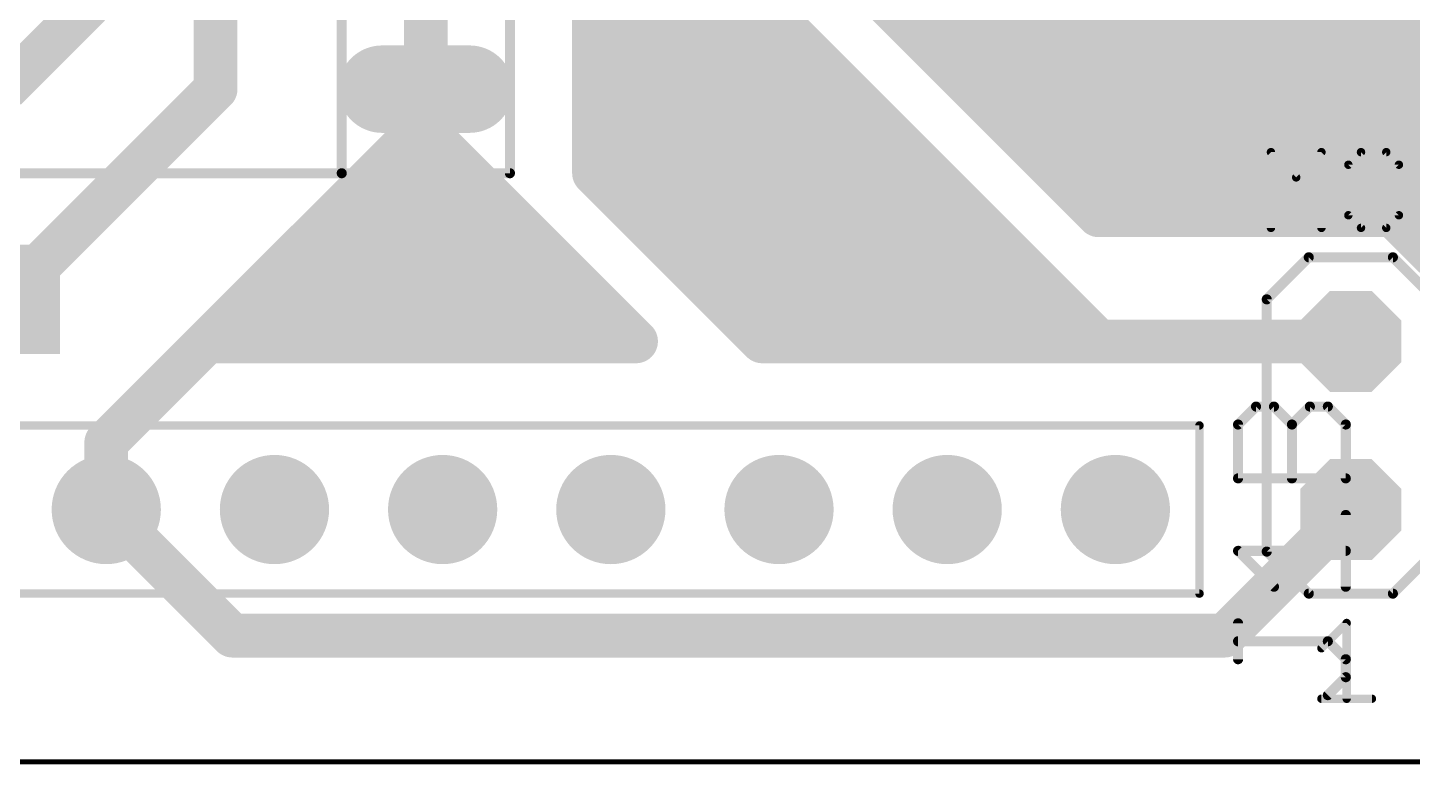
# Model space of a CAD drawing. Extents: x 0 to 64.6, y 0 to 55.9.
# Drawn here: x 32.09 to 53, y -0.04 to 11.09 of the extents above; entities that cross this region are included whole.
import ezdxf

# ---------------------------------------------------------------- set-up
doc = ezdxf.new("R2010")
doc.units = 0
for name, color, linetype in [('16', 132, 'CONTINUOUS'), ('17', 110, 'CONTINUOUS'), ('18', 110, 'CONTINUOUS'), ('21', 253, 'CONTINUOUS'), ('25', 253, 'CONTINUOUS'), ('51', 253, 'CONTINUOUS')]:
    doc.layers.add(name, color=color, linetype=linetype)

# ---------------------------------------------------------------- blocks, each defined once
blk = doc.blocks.new('RECT')
blk.add_solid([(-0.5, -0.5), (0.5, -0.5), (-0.5, 0.5), (0.5, 0.5)])
blk = doc.blocks.new('OCTAGONP')
at = {"const_width": 0.5}
blk.add_lwpolyline([(-0.25, -0.1036), (-0.25, 0.1036), (-0.1036, 0.25), (0.1036, 0.25), (0.25, 0.1036), (0.25, -0.1036), (0.1036, -0.25), (-0.1036, -0.25), (-0.25, -0.1036), (-0.25, 0.1036)], dxfattribs=at)
blk = doc.blocks.new('LONGP100')
at = {"const_width": 1}
blk.add_lwpolyline([(-0.5, 0), (0.5, 0)], dxfattribs=at)
at = {"const_width": 0.5}
for points in [[(-0.5, 0.25, 1), (-0.5, -0.25)], [(0.5, -0.25, 1), (0.5, 0.25)]]:
    blk.add_lwpolyline(points, format="xyb", dxfattribs=at)
blk = doc.blocks.new('SQUAREV')
blk.add_solid([(-0.5, -0.5), (0.5, -0.5), (-0.5, 0.5), (0.5, 0.5)])
blk = doc.blocks.new('ROUNDV')
at = {"const_width": 0.5}
blk.add_lwpolyline([(0, -0.25, 1), (0, 0.25, 1), (0, -0.25)], format="xyb", dxfattribs=at)

msp = doc.modelspace()

# ---------------------------------------------------------------- linework, layer by layer
at = {"layer": '16'}
for points, const_width in [([(34.925, 10.16), (34.925, 23.495)], 0.6604), ([(48.26, 8.89), (40.64, 16.51)], 0.6604), ([(41.275, 16.51), (48.26, 9.525)], 0.6604), ([(48.26, 10.16), (41.91, 16.51)], 0.6604), ([(42.545, 16.51), (48.26, 10.795)], 0.6604), ([(52.07, 8.255), (43.815, 16.51)], 0.6604), ([(48.26, 8.255), (40.64, 15.875)], 0.6604), ([(40.64, 13.97), (40.64, 8.89)], 0.6604), ([(41.275, 13.335), (47.625, 6.985)], 0.6604), ([(38.1, 10.16), (38.1, 12.7)], 0.6604), ([(41.275, 12.7), (41.275, 8.89)], 0.6604), ([(46.355, 7.62), (41.91, 12.065)], 0.6604), ([(31.75, 10.16), (33.02, 11.43)], 0.6604), ([(41.91, 11.43), (41.91, 8.89)], 0.6604), ([(41.91, 11.43), (42.545, 10.795)], 0.6604), ([(48.26, 10.795), (48.26, 11.43)], 0.6604), ([(45.085, 8.255), (42.545, 10.795)], 0.6604), ([(42.545, 10.795), (42.545, 10.16)], 0.6604), ([(31.75, 6.985), (34.925, 10.16)], 0.6604), ([(38.1, 9.652), (38.1, 10.16)], 0.6604), ([(42.545, 10.16), (42.545, 8.89)], 0.6604), ([(43.815, 8.89), (42.545, 10.16)], 0.6604), ([(48.26, 9.525), (48.26, 10.16)], 0.6604), ([(33.274, 4.826), (38.1, 9.652)], 0.6604), ([(41.275, 6.35), (38.1, 9.525)], 0.6604), ([(44.45, 8.255), (43.18, 9.525)], 0.6604), ([(43.18, 9.525), (43.18, 8.89)], 0.6604), ([(35.56, 6.35), (38.1, 8.89)], 0.6604), ([(38.1, 8.89), (40.64, 6.35)], 0.6604), ([(40.64, 8.89), (43.18, 6.35)], 0.6604), ([(41.275, 8.89), (43.18, 6.985)], 0.6604), ([(41.91, 8.89), (43.18, 7.62)], 0.6604), ([(42.545, 8.89), (43.18, 8.255)], 0.6604), ([(43.18, 8.89), (43.815, 8.255)], 0.6604), ([(43.815, 8.255), (43.815, 8.89)], 0.6604), ([(48.26, 8.255), (48.26, 8.89)], 0.6604), ([(38.1, 8.255), (36.195, 6.35)], 0.6604), ([(40.005, 6.35), (38.1, 8.255)], 0.6604), ([(43.18, 8.255), (43.815, 8.255)], 0.6604), ([(43.815, 8.255), (44.45, 8.255)], 0.6604), ([(45.085, 8.255), (44.45, 8.255)], 0.6604), ([(45.72, 7.62), (45.085, 8.255)], 0.6604), ([(48.26, 8.255), (52.07, 8.255)], 0.6604), ([(52.705, 8.255), (52.07, 8.255)], 0.6604), ([(53.34, 7.62), (52.705, 8.255)], 0.6604), ([(52.705, 8.255), (53.975, 8.255)], 0.6604), ([(36.83, 6.35), (38.1, 7.62)], 0.6604), ([(38.1, 7.62), (39.37, 6.35)], 0.6604), ([(43.18, 7.62), (45.72, 7.62)], 0.6604), ([(46.355, 7.62), (45.72, 7.62)], 0.6604), ([(46.99, 6.985), (46.355, 7.62)], 0.6604), ([(38.1, 6.985), (37.465, 6.35)], 0.6604), ([(38.735, 6.35), (38.1, 6.985)], 0.6604), ([(43.18, 6.985), (46.99, 6.985)], 0.6604), ([(47.625, 6.985), (46.99, 6.985)], 0.6604), ([(47.625, 6.985), (48.26, 6.35)], 0.6604), ([(34.925, 6.35), (35.56, 6.35)], 0.6604), ([(36.195, 6.35), (35.56, 6.35)], 0.6604), ([(36.195, 6.35), (36.83, 6.35)], 0.6604), ([(37.465, 6.35), (36.83, 6.35)], 0.6604), ([(38.735, 6.35), (37.465, 6.35)], 0.6604), ([(39.37, 6.35), (38.735, 6.35)], 0.6604), ([(40.005, 6.35), (39.37, 6.35)], 0.6604), ([(40.64, 6.35), (40.005, 6.35)], 0.6604), ([(41.275, 6.35), (40.64, 6.35)], 0.6604), ([(43.18, 6.35), (48.26, 6.35)], 0.6604), ([(52.07, 6.35), (48.26, 6.35)], 0.6604), ([(33.274, 3.81), (33.274, 4.826)], 0.6604), ([(33.274, 3.81), (35.179, 1.905)], 0.6604), ([(50.165, 1.905), (52.07, 3.81)], 0.6604), ([(50.165, 1.905), (35.179, 1.905)], 0.6604), ([(0, 0), (62.23, 0)], 0.0762)]:
    msp.add_lwpolyline(points, dxfattribs=dict(at, const_width=const_width))
at = {"layer": '16', "const_width": 0.3302}
for points in [[(42.7101, 10.795, 1), (42.3799, 10.795)], [(42.6617, 10.9117, 1), (42.4283, 10.6783)], [(42.4283, 10.6783, 1), (42.6617, 10.9117)], [(48.0949, 10.795, 1), (48.4251, 10.795)], [(48.1433, 10.6783, 1), (48.3767, 10.9117)], [(35.0417, 10.0433, 1), (34.8083, 10.2767)], [(38.2651, 10.16, 1), (37.9349, 10.16)], [(42.7101, 10.16, 1), (42.3799, 10.16)], [(42.6617, 10.2767, 1), (42.4283, 10.0433)], [(48.4251, 10.16, 1), (48.0949, 10.16)], [(34.7599, 10.16, 1), (35.0901, 10.16)], [(37.9349, 10.16, 1), (38.2651, 10.16)], [(42.3799, 10.16, 1), (42.7101, 10.16)], [(48.1433, 10.0433, 1), (48.3767, 10.2767)], [(38.2167, 9.6417, 1), (37.9833, 9.4083)], [(38.2167, 9.5353, 1), (37.9833, 9.7687)], [(43.3451, 9.525, 1), (43.0149, 9.525)], [(43.2967, 9.6417, 1), (43.0633, 9.4083)], [(37.9349, 9.652, 1), (38.2651, 9.652)], [(48.0949, 9.525, 1), (48.4251, 9.525)], [(48.1433, 9.4083, 1), (48.3767, 9.6417)], [(38.2167, 9.0067, 1), (37.9833, 8.7733)], [(38.2167, 8.7733, 1), (37.9833, 9.0067)], [(40.7567, 9.0067, 1), (40.5233, 8.7733)], [(41.3917, 9.0067, 1), (41.1583, 8.7733)], [(42.0267, 9.0067, 1), (41.7933, 8.7733)], [(42.6617, 9.0067, 1), (42.4283, 8.7733)], [(43.2967, 9.0067, 1), (43.0633, 8.7733)], [(43.9801, 8.89, 1), (43.6499, 8.89)], [(48.4251, 8.89, 1), (48.0949, 8.89)], [(40.4749, 8.89, 1), (40.8051, 8.89)], [(41.1099, 8.89, 1), (41.4401, 8.89)], [(41.7449, 8.89, 1), (42.0751, 8.89)], [(42.3799, 8.89, 1), (42.7101, 8.89)], [(43.0149, 8.89, 1), (43.3451, 8.89)], [(43.6983, 8.7733, 1), (43.9317, 9.0067)], [(48.1433, 8.7733, 1), (48.3767, 9.0067)], [(38.2167, 8.3717, 1), (37.9833, 8.1383)], [(38.2167, 8.1383, 1), (37.9833, 8.3717)], [(43.18, 8.4201, 1), (43.18, 8.0899)], [(43.815, 8.4201, 1), (43.815, 8.0899)], [(43.815, 8.0899, 1), (43.815, 8.4201)], [(44.45, 8.4201, 1), (44.45, 8.0899)], [(44.45, 8.0899, 1), (44.45, 8.4201)], [(45.2017, 8.3717, 1), (44.9683, 8.1383)], [(45.085, 8.0899, 1), (45.085, 8.4201)], [(48.26, 8.4201, 1), (48.26, 8.0899)], [(52.07, 8.4201, 1), (52.07, 8.0899)], [(52.07, 8.0899, 1), (52.07, 8.4201)], [(52.705, 8.4201, 1), (52.705, 8.0899)], [(52.8217, 8.3717, 1), (52.5883, 8.1383)], [(52.705, 8.0899, 1), (52.705, 8.4201)], [(43.0633, 8.1383, 1), (43.2967, 8.3717)], [(43.6499, 8.255, 1), (43.9801, 8.255)], [(43.6983, 8.1383, 1), (43.9317, 8.3717)], [(44.3333, 8.1383, 1), (44.5667, 8.3717)], [(44.9683, 8.1383, 1), (45.2017, 8.3717)], [(48.0949, 8.255, 1), (48.4251, 8.255)], [(48.1433, 8.1383, 1), (48.3767, 8.3717)], [(51.9533, 8.1383, 1), (52.1867, 8.3717)], [(38.2167, 7.7367, 1), (37.9833, 7.5033)], [(38.2167, 7.5033, 1), (37.9833, 7.7367)], [(43.18, 7.7851, 1), (43.18, 7.4549)], [(45.72, 7.7851, 1), (45.72, 7.4549)], [(45.72, 7.4549, 1), (45.72, 7.7851)], [(46.4717, 7.7367, 1), (46.2383, 7.5033)], [(46.355, 7.4549, 1), (46.355, 7.7851)], [(43.0633, 7.5033, 1), (43.2967, 7.7367)], [(45.6033, 7.5033, 1), (45.8367, 7.7367)], [(46.2383, 7.5033, 1), (46.4717, 7.7367)], [(38.2167, 7.1017, 1), (37.9833, 6.8683)], [(38.2167, 6.8683, 1), (37.9833, 7.1017)], [(43.18, 7.1501, 1), (43.18, 6.8199)], [(43.0633, 6.8683, 1), (43.2967, 7.1017)], [(46.99, 7.1501, 1), (46.99, 6.8199)], [(46.8733, 6.8683, 1), (47.1067, 7.1017)], [(46.99, 6.8199, 1), (46.99, 7.1501)], [(47.7417, 7.1017, 1), (47.5083, 6.8683)], [(47.5083, 6.8683, 1), (47.7417, 7.1017)], [(47.625, 6.8199, 1), (47.625, 7.1501)], [(34.925, 6.5151, 1), (34.925, 6.1849)], [(35.56, 6.5151, 1), (35.56, 6.1849)], [(35.4433, 6.4667, 1), (35.6767, 6.2333)], [(35.56, 6.1849, 1), (35.56, 6.5151)], [(36.195, 6.5151, 1), (36.195, 6.1849)], [(36.0783, 6.4667, 1), (36.3117, 6.2333)], [(36.195, 6.1849, 1), (36.195, 6.5151)], [(36.83, 6.5151, 1), (36.83, 6.1849)], [(36.7133, 6.4667, 1), (36.9467, 6.2333)], [(36.83, 6.1849, 1), (36.83, 6.5151)], [(37.465, 6.5151, 1), (37.465, 6.1849)], [(37.3483, 6.4667, 1), (37.5817, 6.2333)], [(37.465, 6.1849, 1), (37.465, 6.5151)], [(38.735, 6.5151, 1), (38.735, 6.1849)], [(38.6183, 6.2333, 1), (38.8517, 6.4667)], [(38.735, 6.1849, 1), (38.735, 6.5151)], [(39.37, 6.5151, 1), (39.37, 6.1849)], [(39.2533, 6.2333, 1), (39.4867, 6.4667)], [(39.37, 6.1849, 1), (39.37, 6.5151)], [(40.005, 6.5151, 1), (40.005, 6.1849)], [(39.8883, 6.2333, 1), (40.1217, 6.4667)], [(40.005, 6.1849, 1), (40.005, 6.5151)], [(40.64, 6.5151, 1), (40.64, 6.1849)], [(40.5233, 6.2333, 1), (40.7567, 6.4667)], [(40.64, 6.1849, 1), (40.64, 6.5151)], [(41.1583, 6.2333, 1), (41.3917, 6.4667)], [(41.275, 6.1849, 1), (41.275, 6.5151)], [(43.18, 6.5151, 1), (43.18, 6.1849)], [(43.0633, 6.2333, 1), (43.2967, 6.4667)], [(48.26, 6.5151, 1), (48.26, 6.1849)], [(48.1433, 6.2333, 1), (48.3767, 6.4667)], [(48.26, 6.1849, 1), (48.26, 6.5151)], [(52.07, 6.1849, 1), (52.07, 6.5151)], [(33.4391, 4.826, 1), (33.1089, 4.826)], [(33.1573, 4.9427, 1), (33.3907, 4.7093)], [(33.1089, 3.81, 1), (33.4391, 3.81)], [(33.3907, 3.9267, 1), (33.1573, 3.6933)], [(52.1867, 3.6933, 1), (51.9533, 3.9267)], [(35.179, 2.0701, 1), (35.179, 1.7399)], [(35.0623, 1.7883, 1), (35.2957, 2.0217)], [(50.0483, 2.0217, 1), (50.2817, 1.7883)], [(50.165, 1.7399, 1), (50.165, 2.0701)]]:
    msp.add_lwpolyline(points, format="xyb", dxfattribs=at)
at = {"layer": '21'}
for points, const_width in [([(36.83, 26.67), (36.83, 8.89)], 0.1524), ([(39.37, 8.89), (39.37, 26.67)], 0.1524), ([(36.83, 8.89), (31.75, 8.89)], 0.1524), ([(39.37, 8.89), (36.83, 8.89)], 0.1524), ([(51.435, 7.62), (50.8, 6.985)], 0.1524), ([(51.435, 7.62), (52.705, 7.62)], 0.1524), ([(52.705, 7.62), (53.34, 6.985)], 0.1524), ([(50.8, 6.985), (50.8, 3.175)], 0.1524), ([(24.384, 5.08), (49.784, 5.08)], 0.127), ([(49.784, 5.08), (49.784, 2.54)], 0.127), ([(50.8, 3.175), (51.435, 2.54)], 0.1524), ([(53.34, 3.175), (52.705, 2.54)], 0.1524), ([(49.784, 2.54), (24.384, 2.54)], 0.127), ([(52.705, 2.54), (51.435, 2.54)], 0.1524), ([(51.6255, 1.7152), (52.0068, 2.0965)], 0.127), ([(52.0068, 2.0965), (52.0068, 0.9525)], 0.127), ([(51.6255, 0.9525), (52.3882, 0.9525)], 0.127)]:
    msp.add_lwpolyline(points, dxfattribs=dict(at, const_width=const_width))
for points, const_width in [([(36.83, 8.9281, 1), (36.83, 8.8519)], 0.0762), ([(36.7919, 8.89, 1), (36.8681, 8.89)], 0.0762), ([(36.83, 8.8519, 1), (36.83, 8.9281)], 0.0762), ([(39.3319, 8.89, 1), (39.4081, 8.89)], 0.0762), ([(39.37, 8.8519, 1), (39.37, 8.9281)], 0.0762), ([(51.435, 7.6581, 1), (51.435, 7.5819)], 0.0762), ([(51.4619, 7.5931, 1), (51.4081, 7.6469)], 0.0762), ([(52.7319, 7.6469, 1), (52.6781, 7.5931)], 0.0762), ([(52.705, 7.5819, 1), (52.705, 7.6581)], 0.0762), ([(50.8381, 6.985, 1), (50.7619, 6.985)], 0.0762), ([(50.7731, 7.0119, 1), (50.8269, 6.9581)], 0.0762), ([(49.8158, 5.08, 1), (49.7522, 5.08)], 0.0635), ([(49.784, 5.0483, 1), (49.784, 5.1117)], 0.0635), ([(50.7619, 3.175, 1), (50.8381, 3.175)], 0.0762), ([(50.8269, 3.2019, 1), (50.7731, 3.1481)], 0.0762), ([(49.7522, 2.54, 1), (49.8158, 2.54)], 0.0635), ([(49.784, 2.5082, 1), (49.784, 2.5718)], 0.0635), ([(51.435, 2.5781, 1), (51.435, 2.5019)], 0.0762), ([(51.4081, 2.5131, 1), (51.4619, 2.5669)], 0.0762), ([(52.6781, 2.5669, 1), (52.7319, 2.5131)], 0.0762), ([(52.705, 2.5019, 1), (52.705, 2.5781)], 0.0762), ([(52.0386, 2.0965, 1), (51.9751, 2.0965)], 0.0635), ([(52.0293, 2.074, 1), (51.9844, 2.1189)], 0.0635), ([(51.603, 1.7376, 1), (51.648, 1.6927)], 0.0635), ([(51.6255, 0.9843, 1), (51.6255, 0.9207)], 0.0635), ([(51.9751, 0.9525, 1), (52.0386, 0.9525)], 0.0635), ([(52.3882, 0.9207, 1), (52.3882, 0.9843)], 0.0635)]:
    msp.add_lwpolyline(points, format="xyb", dxfattribs=dict(at, const_width=const_width))
at = {"layer": '25'}
for points, const_width in [([(50.8953, 9.2085, 1), (50.8317, 9.2085)], 0.0635), ([(50.886, 9.2309, 1), (50.841, 9.186)], 0.0635), ([(51.6579, 9.2085, 1), (51.5944, 9.2085)], 0.0635), ([(51.6486, 9.186, 1), (51.6037, 9.2309)], 0.0635), ([(52.2236, 9.2402, 1), (52.2236, 9.1767)], 0.0635), ([(52.246, 9.186, 1), (52.2011, 9.2309)], 0.0635), ([(52.6273, 9.2309, 1), (52.5824, 9.186)], 0.0635), ([(52.6049, 9.1767, 1), (52.6049, 9.2402)], 0.0635), ([(52.0646, 9.0178, 1), (52.0011, 9.0178)], 0.0635), ([(52.0104, 9.0403, 1), (52.0553, 8.9954)], 0.0635), ([(52.8273, 9.0178, 1), (52.7638, 9.0178)], 0.0635), ([(52.7731, 8.9954, 1), (52.818, 9.0403)], 0.0635), ([(51.2224, 8.8496, 1), (51.2673, 8.8047)], 0.0635), ([(51.2224, 8.8047, 1), (51.2673, 8.8496)], 0.0635), ([(52.0011, 8.2552, 1), (52.0646, 8.2552)], 0.0635), ([(52.0553, 8.2776, 1), (52.0104, 8.2327)], 0.0635), ([(52.7638, 8.2552, 1), (52.8273, 8.2552)], 0.0635), ([(52.818, 8.2327, 1), (52.7731, 8.2776)], 0.0635), ([(50.8317, 8.0645, 1), (50.8953, 8.0645)], 0.0635), ([(51.5944, 8.0645, 1), (51.6579, 8.0645)], 0.0635), ([(52.2236, 8.0963, 1), (52.2236, 8.0328)], 0.0635), ([(52.2011, 8.042, 1), (52.246, 8.087)], 0.0635), ([(52.5824, 8.087, 1), (52.6273, 8.042)], 0.0635), ([(52.6049, 8.0328, 1), (52.6049, 8.0963)], 0.0635), ([(50.638, 5.4038, 1), (50.638, 5.3276)], 0.0762), ([(50.6649, 5.3388, 1), (50.611, 5.3926)], 0.0762), ([(50.9361, 5.3926, 1), (50.8822, 5.3388)], 0.0762), ([(50.9091, 5.3276, 1), (50.9091, 5.4038)], 0.0762), ([(51.4515, 5.4038, 1), (51.4515, 5.3276)], 0.0762), ([(51.4784, 5.3388, 1), (51.4245, 5.3926)], 0.0762), ([(51.7496, 5.3926, 1), (51.6957, 5.3388)], 0.0762), ([(51.7226, 5.3276, 1), (51.7226, 5.4038)], 0.0762), ([(50.4049, 5.0945, 1), (50.3287, 5.0945)], 0.0762), ([(50.3399, 5.1215, 1), (50.3938, 5.0676)], 0.0762), ([(51.2184, 5.0945, 1), (51.1422, 5.0945)], 0.0762), ([(51.1534, 5.1215, 1), (51.2072, 5.0676)], 0.0762), ([(51.1534, 5.0676, 1), (51.2072, 5.1215)], 0.0762), ([(52.0319, 5.0945, 1), (51.9557, 5.0945)], 0.0762), ([(51.9669, 5.0676, 1), (52.0207, 5.1215)], 0.0762), ([(50.3668, 4.3191, 1), (50.3668, 4.2429)], 0.0762), ([(50.3287, 4.281, 1), (50.4049, 4.281)], 0.0762), ([(51.1422, 4.281, 1), (51.2184, 4.281)], 0.0762), ([(51.9557, 4.281, 1), (52.0319, 4.281)], 0.0762), ([(51.9938, 4.2429, 1), (51.9938, 4.3191)], 0.0762), ([(52.0319, 3.7285, 1), (51.9557, 3.7285)], 0.0762), ([(50.3938, 3.2132, 1), (50.3399, 3.1593)], 0.0762), ([(50.3668, 3.2243, 1), (50.3668, 3.1481)], 0.0762), ([(51.9938, 3.1481, 1), (51.9938, 3.2243)], 0.0762), ([(50.8822, 2.6169, 1), (50.9361, 2.6708)], 0.0762), ([(51.9557, 2.6439, 1), (52.0319, 2.6439)], 0.0762), ([(50.4049, 2.0914, 1), (50.3287, 2.0914)], 0.0762), ([(50.3668, 1.8583, 1), (50.3668, 1.7821)], 0.0762), ([(51.7496, 1.8472, 1), (51.6957, 1.7933)], 0.0762), ([(51.7226, 1.7821, 1), (51.7226, 1.8583)], 0.0762), ([(50.3287, 1.5491, 1), (50.4049, 1.5491)], 0.0762), ([(52.0319, 1.5491, 1), (51.9557, 1.5491)], 0.0762), ([(51.9669, 1.5221, 1), (52.0207, 1.576)], 0.0762), ([(51.9557, 1.2779, 1), (52.0319, 1.2779)], 0.0762), ([(52.0207, 1.2509, 1), (51.9669, 1.3048)], 0.0762), ([(51.6957, 1.0337, 1), (51.7496, 0.9798)], 0.0762)]:
    msp.add_lwpolyline(points, format="xyb", dxfattribs=dict(at, const_width=const_width))
for points, const_width in [([(50.8635, 8.0645), (50.8635, 9.2085)], 0.127), ([(50.8635, 9.2085), (51.2448, 8.8271)], 0.127), ([(51.2448, 8.8271), (51.6262, 9.2085)], 0.127), ([(51.6262, 9.2085), (51.6262, 8.0645)], 0.127), ([(52.2236, 9.2085), (52.0329, 9.0178)], 0.127), ([(52.6049, 9.2085), (52.2236, 9.2085)], 0.127), ([(52.7955, 9.0178), (52.6049, 9.2085)], 0.127), ([(52.0329, 9.0178), (52.0329, 8.2552)], 0.127), ([(52.7955, 8.2552), (52.7955, 9.0178)], 0.127), ([(52.0329, 8.2552), (52.2236, 8.0645)], 0.127), ([(52.6049, 8.0645), (52.7955, 8.2552)], 0.127), ([(52.2236, 8.0645), (52.6049, 8.0645)], 0.127), ([(50.3668, 5.0945), (50.638, 5.3657)], 0.1524), ([(50.638, 5.3657), (50.9091, 5.3657)], 0.1524), ([(50.9091, 5.3657), (51.1803, 5.0945)], 0.1524), ([(51.1803, 5.0945), (51.4515, 5.3657)], 0.1524), ([(51.4515, 5.3657), (51.7226, 5.3657)], 0.1524), ([(51.7226, 5.3657), (51.9938, 5.0945)], 0.1524), ([(50.3668, 4.281), (50.3668, 5.0945)], 0.1524), ([(51.1803, 4.281), (51.1803, 5.0945)], 0.1524), ([(51.9938, 5.0945), (51.9938, 4.281)], 0.1524), ([(51.9938, 4.281), (50.3668, 4.281)], 0.1524), ([(51.9938, 2.6439), (51.9938, 3.7285)], 0.1524), ([(50.9091, 2.6439), (50.3668, 3.1862)], 0.1524), ([(50.3668, 3.1862), (51.9938, 3.1862)], 0.1524), ([(50.3668, 1.5491), (50.3668, 2.0914)], 0.1524), ([(51.7226, 1.8202), (50.3668, 1.8202)], 0.1524), ([(51.9938, 1.5491), (51.7226, 1.8202)], 0.1524), ([(51.9938, 1.2779), (51.9938, 1.5491)], 0.1524), ([(51.7226, 1.0067), (51.9938, 1.2779)], 0.1524)]:
    msp.add_lwpolyline(points, dxfattribs=dict(at, const_width=const_width))

# ---------------------------------------------------------------- block references
at = {"layer": '16', "xscale": 6.35, "yscale": 3.81}
msp.add_blockref('RECT', (51.435, 10.16), dxfattribs=at)
at = {"layer": '17'}
for name, p, xscale, yscale in [('LONGP100', (38.1, 10.16), 1.3208, 1.3208), ('LONGP100', (38.1, 10.16), 1.3208, 1.3208), ('OCTAGONP', (52.07, 6.35), 1.524, 1.524), ('OCTAGONP', (52.07, 6.35), 1.524, 1.524), ('OCTAGONP', (52.07, 3.81), 1.524, 1.524), ('OCTAGONP', (52.07, 3.81), 1.524, 1.524)]:
    msp.add_blockref(name, p, dxfattribs=dict(at, xscale=xscale, yscale=yscale))
at = {"layer": '18', "xscale": 1.65, "yscale": 1.65}
for name, p in [('SQUAREV', (31.75, 6.985)), ('SQUAREV', (31.75, 6.985)), ('ROUNDV', (33.274, 3.81)), ('ROUNDV', (33.274, 3.81)), ('ROUNDV', (35.814, 3.81)), ('ROUNDV', (35.814, 3.81)), ('ROUNDV', (38.354, 3.81)), ('ROUNDV', (38.354, 3.81)), ('ROUNDV', (40.894, 3.81)), ('ROUNDV', (40.894, 3.81)), ('ROUNDV', (43.434, 3.81)), ('ROUNDV', (43.434, 3.81)), ('ROUNDV', (45.974, 3.81)), ('ROUNDV', (45.974, 3.81)), ('ROUNDV', (48.514, 3.81)), ('ROUNDV', (48.514, 3.81))]:
    msp.add_blockref(name, p, dxfattribs=at)
at = {"layer": '51', "xscale": 0.508, "yscale": 0.508}
for p in [(52.07, 6.35), (52.07, 3.81)]:
    msp.add_blockref('RECT', p, dxfattribs=at)

doc.saveas('drawing.dxf')
